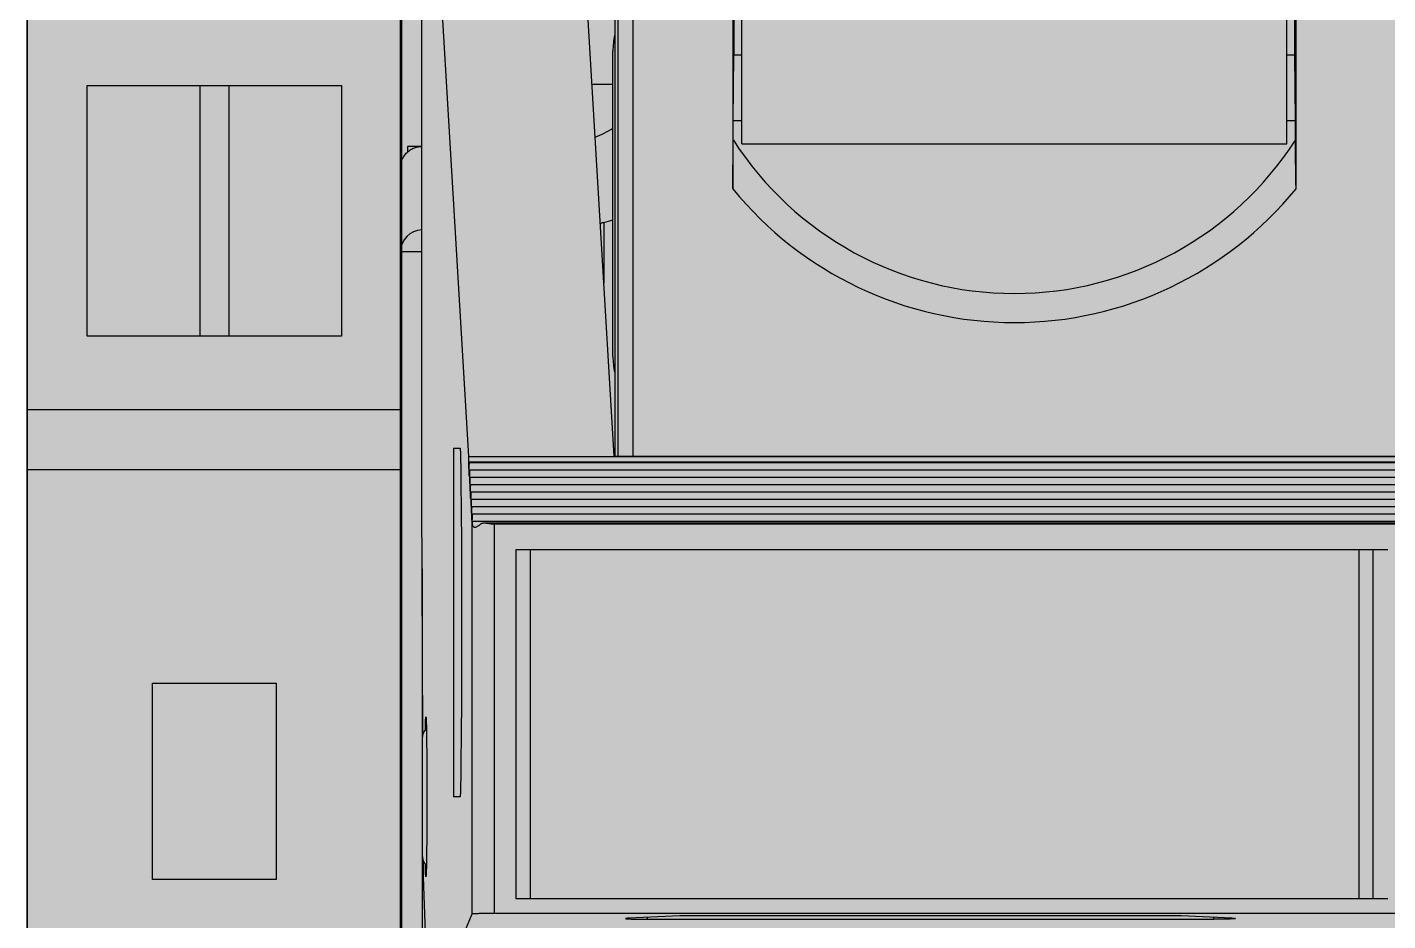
# Model space of a CAD drawing. Extents: x -20 to 2016, y -5898 to 916.
# Drawn here: x 950.62 to 969.34, y 65.35 to 77.65 of the extents above; entities that cross this region are included whole.
import ezdxf

# ---------------------------------------------------------------- set-up
doc = ezdxf.new("R2010")
doc.units = 0
doc.layers.add('MAIN-1', color=7, linetype='Continuous')
doc.layers.add('SYMS', color=7, linetype='Continuous')

# ---------------------------------------------------------------- blocks, each defined once
blk = doc.blocks.new('clipfix_35_5-select__2', base_point=(-147.547, 71.306))
at = {"color": 7, "linetype": 'Continuous'}
for p, q in [((-115.557, 76.456), (-120.931, 76.456)), ((-115.557, 76.456), (-115.557, 71.306)), ((-114.737, 76.456), (-115.557, 76.456)), ((-114.737, 71.306), (-114.737, 76.456)), ((-114.737, 76.456), (-106.507, 76.456)), ((-120.022, 75.631), (-116.572, 75.631)), ((-120.022, 74.081), (-120.022, 75.631)), ((-116.572, 75.631), (-116.572, 74.081)), ((-111.797, 74.731), (-109.097, 74.731)), ((-111.797, 73.031), (-111.797, 74.731)), ((-109.097, 74.731), (-109.097, 73.031)), ((-120.022, 74.081), (-116.572, 74.081)), ((-120.022, 73.681), (-120.022, 74.081)), ((-116.572, 74.081), (-116.572, 73.681)), ((-120.022, 73.681), (-116.572, 73.681)), ((-120.022, 72.131), (-120.022, 73.681)), ((-116.572, 73.681), (-116.572, 72.131)), ((-109.097, 73.031), (-111.797, 73.031)), ((-116.572, 72.131), (-120.022, 72.131)), ((-120.931, 71.306), (-115.557, 71.306)), ((-115.557, 71.306), (-114.737, 71.306)), ((-114.737, 71.306), (-106.507, 71.306))]:
    blk.add_line(p, q, dxfattribs=at)

msp = doc.modelspace()

# ---------------------------------------------------------------- hatches: boundary and pattern name
at = {"layer": 'SYMS', "true_color": 0x636466}
h = msp.add_hatch(color=251, dxfattribs=at)
h.dxf.hatch_style = 1
h.paths.add_polyline_path([(955.755, 38.159), (982.655, 38.159), (982.655, 117.159), (955.755, 117.159)])
h = msp.add_hatch(color=251, dxfattribs=at)
h.dxf.hatch_style = 1
h.paths.add_polyline_path([(955.769, 104.372), (950.619, 104.372), (950.619, 55.772), (955.769, 55.772)])

# ---------------------------------------------------------------- linework, layer by layer
at = {"layer": 'MAIN-1'}
for p, q in [((958.705, 88.117), (958.705, 71.746)), ((958.753, 71.746), (958.753, 88.068)), ((958.953, 88.068), (958.953, 71.746)), ((960.453, 76.044), (960.453, 87.34)), ((967.953, 76.044), (967.953, 87.34)), ((960.328, 82.067), (960.328, 75.426)), ((968.081, 75.426), (968.081, 82.067)), ((956.05, 71.163), (956.05, 81.694)), ((956.696, 71.741), (956.114, 81.559)), ((958.695, 71.746), (958.114, 81.559)), ((960.345, 79.367), (960.345, 77.267)), ((968.064, 77.267), (968.064, 79.367)), ((958.68, 73.119), (958.68, 77.319)), ((960.337, 76.367), (960.345, 77.267)), ((960.345, 77.267), (960.453, 77.267)), ((967.953, 77.267), (968.064, 77.267)), ((968.072, 76.367), (968.064, 77.267)), ((958.68, 76.859), (958.393, 76.859)), ((960.337, 76.094), (960.337, 76.367)), ((960.337, 76.367), (960.453, 76.367)), ((967.953, 76.367), (968.072, 76.367)), ((968.072, 76.094), (968.072, 76.367)), ((960.336, 75.999), (960.337, 76.094)), ((960.453, 76.044), (967.953, 76.044)), ((968.073, 75.999), (968.072, 76.094)), ((955.781, 75.833), (955.791, 75.851)), ((955.791, 75.851), (955.801, 75.869)), ((955.801, 75.869), (955.812, 75.885)), ((955.812, 75.885), (955.824, 75.9)), ((955.824, 75.9), (955.836, 75.914)), ((955.836, 75.914), (955.849, 75.927)), ((955.849, 75.927), (955.862, 75.939)), ((956.05, 76.009), (955.855, 76.009)), ((955.855, 76.009), (955.855, 75.933)), ((955.862, 75.939), (955.876, 75.95)), ((955.876, 75.95), (955.89, 75.96)), ((955.89, 75.96), (955.904, 75.969)), ((955.904, 75.969), (955.919, 75.976)), ((955.919, 75.976), (955.933, 75.983)), ((955.933, 75.983), (955.948, 75.989)), ((955.948, 75.989), (955.962, 75.994)), ((955.962, 75.994), (955.977, 75.999)), ((955.977, 75.999), (955.991, 76.002)), ((955.991, 76.002), (956.006, 76.005)), ((956.006, 76.005), (956.021, 76.007)), ((956.021, 76.007), (956.036, 76.008)), ((956.036, 76.008), (956.05, 76.009)), ((960.334, 75.808), (960.335, 75.903)), ((960.335, 75.903), (960.336, 75.999)), ((968.074, 75.903), (968.073, 75.999)), ((968.076, 75.808), (968.074, 75.903)), ((955.755, 75.731), (955.758, 75.752)), ((955.755, 75.709), (955.755, 75.731)), ((955.755, 74.559), (955.755, 75.709)), ((955.758, 75.752), (955.762, 75.773)), ((955.762, 75.773), (955.767, 75.794)), ((955.767, 75.794), (955.774, 75.814)), ((955.774, 75.814), (955.781, 75.833)), ((960.331, 75.617), (960.332, 75.713)), ((960.332, 75.713), (960.334, 75.808)), ((968.077, 75.713), (968.076, 75.808)), ((968.078, 75.617), (968.077, 75.713)), ((960.328, 75.426), (960.33, 75.522)), ((960.33, 75.522), (960.331, 75.617)), ((968.079, 75.522), (968.078, 75.617)), ((968.081, 75.426), (968.079, 75.522)), ((958.514, 74.95), (958.506, 74.948)), ((958.522, 74.952), (958.514, 74.95)), ((958.53, 74.955), (958.522, 74.952)), ((958.538, 74.957), (958.53, 74.955)), ((958.546, 74.959), (958.538, 74.957)), ((958.555, 74.961), (958.546, 74.959)), ((958.555, 74.961), (958.555, 74.125)), ((955.755, 56.959), (955.755, 74.559)), ((956.05, 74.559), (955.755, 74.559)), ((956.485, 71.859), (956.485, 67.059)), ((956.485, 71.859), (956.579, 71.859)), ((956.579, 71.859), (956.581, 71.781)), ((956.581, 71.781), (956.583, 71.695)), ((956.696, 71.741), (981.605, 71.741)), ((956.696, 71.74), (956.696, 71.741)), ((956.696, 71.738), (956.696, 71.74)), ((956.696, 71.736), (956.696, 71.738)), ((956.696, 71.734), (956.696, 71.736)), ((956.696, 71.731), (956.696, 71.734)), ((956.696, 71.728), (956.696, 71.731)), ((956.696, 71.725), (956.696, 71.728)), ((956.696, 71.722), (956.696, 71.725)), ((956.696, 71.718), (956.696, 71.722)), ((956.696, 71.715), (956.696, 71.718)), ((958.695, 71.746), (979.605, 71.746)), ((956.583, 71.695), (956.585, 71.599)), ((956.585, 71.599), (956.586, 71.494)), ((956.696, 71.711), (956.696, 71.715)), ((956.696, 71.706), (956.696, 71.711)), ((956.696, 71.702), (956.696, 71.706)), ((956.696, 71.697), (956.696, 71.702)), ((956.696, 71.692), (956.696, 71.697)), ((956.696, 71.686), (956.696, 71.692)), ((956.696, 71.681), (956.696, 71.686)), ((956.697, 71.675), (956.696, 71.681)), ((956.697, 71.668), (956.697, 71.675)), ((956.697, 71.656), (956.697, 71.668)), ((956.697, 71.668), (981.604, 71.668)), ((956.697, 71.645), (956.697, 71.656)), ((956.697, 71.636), (956.697, 71.645)), ((956.697, 71.628), (956.697, 71.636)), ((956.697, 71.621), (956.697, 71.628)), ((956.697, 71.615), (956.697, 71.621)), ((956.697, 71.61), (956.697, 71.615)), ((956.697, 71.605), (956.697, 71.61)), ((956.697, 71.601), (956.697, 71.605)), ((956.697, 71.597), (956.697, 71.601)), ((956.697, 71.593), (956.697, 71.597)), ((956.697, 71.59), (956.697, 71.593)), ((956.697, 71.587), (956.697, 71.59)), ((956.697, 71.584), (956.697, 71.587)), ((956.698, 71.582), (956.697, 71.584)), ((956.698, 71.58), (956.698, 71.582)), ((956.699, 71.581), (956.698, 71.579)), ((956.698, 71.578), (956.698, 71.58)), ((956.698, 71.579), (956.698, 71.578)), ((956.698, 71.577), (956.698, 71.578)), ((956.698, 71.578), (956.698, 71.577)), ((956.698, 71.576), (956.698, 71.577)), ((956.698, 71.577), (956.698, 71.576)), ((956.698, 71.576), (956.698, 71.576)), ((956.698, 71.576), (956.698, 71.576)), ((956.698, 71.576), (956.698, 71.576)), ((956.698, 71.576), (956.698, 71.576)), ((956.7, 71.636), (956.699, 71.63)), ((956.699, 71.63), (956.699, 71.624)), ((956.699, 71.624), (956.699, 71.617)), ((956.699, 71.617), (956.699, 71.608)), ((956.699, 71.608), (956.699, 71.601)), ((956.699, 71.601), (956.699, 71.595)), ((956.699, 71.595), (956.699, 71.59)), ((956.699, 71.59), (956.699, 71.586)), ((956.699, 71.586), (956.699, 71.583)), ((956.699, 71.583), (956.699, 71.581)), ((956.701, 71.658), (956.7, 71.658)), ((956.7, 71.658), (956.7, 71.657)), ((956.7, 71.657), (956.7, 71.655)), ((956.7, 71.655), (956.7, 71.652)), ((956.7, 71.652), (956.7, 71.649)), ((956.7, 71.649), (956.7, 71.646)), ((956.7, 71.646), (956.7, 71.641)), ((956.7, 71.641), (956.7, 71.636)), ((956.701, 71.657), (956.701, 71.658)), ((956.701, 71.658), (956.701, 71.658)), ((956.701, 71.658), (981.6, 71.658)), ((956.701, 71.655), (956.701, 71.657)), ((956.701, 71.653), (956.701, 71.655)), ((956.701, 71.651), (956.701, 71.653)), ((956.701, 71.647), (956.701, 71.651)), ((956.701, 71.643), (956.701, 71.647)), ((956.702, 71.639), (956.701, 71.643)), ((956.702, 71.634), (956.702, 71.639)), ((956.702, 71.629), (956.702, 71.634)), ((956.702, 71.623), (956.702, 71.629)), ((956.702, 71.616), (956.702, 71.623)), ((956.702, 71.61), (956.702, 71.616)), ((956.702, 71.603), (956.702, 71.61)), ((956.702, 71.595), (956.702, 71.603)), ((956.702, 71.587), (956.702, 71.595)), ((956.702, 71.578), (956.702, 71.587)), ((956.702, 71.57), (956.702, 71.578)), ((956.703, 71.56), (956.702, 71.57)), ((956.703, 71.555), (956.703, 71.56)), ((956.703, 71.56), (981.598, 71.56)), ((956.703, 71.549), (956.703, 71.555)), ((956.703, 71.544), (956.703, 71.549)), ((956.703, 71.54), (956.703, 71.544)), ((956.703, 71.535), (956.703, 71.54)), ((956.703, 71.531), (956.703, 71.535)), ((956.703, 71.527), (956.703, 71.531)), ((956.706, 71.54), (956.705, 71.535)), ((956.705, 71.535), (956.705, 71.529)), ((956.707, 71.557), (956.706, 71.557)), ((956.706, 71.557), (956.706, 71.556)), ((956.706, 71.556), (956.706, 71.554)), ((956.706, 71.554), (956.706, 71.551)), ((956.706, 71.551), (956.706, 71.548)), ((956.706, 71.548), (956.706, 71.544)), ((956.706, 71.544), (956.706, 71.54)), ((956.707, 71.556), (956.707, 71.557)), ((956.707, 71.557), (956.707, 71.557)), ((956.707, 71.557), (981.594, 71.557)), ((956.707, 71.554), (956.707, 71.556)), ((956.707, 71.552), (956.707, 71.554)), ((956.707, 71.549), (956.707, 71.552)), ((956.707, 71.546), (956.707, 71.549)), ((956.707, 71.542), (956.707, 71.546)), ((956.708, 71.538), (956.707, 71.542)), ((956.708, 71.533), (956.708, 71.538)), ((956.708, 71.528), (956.708, 71.533)), ((956.586, 71.494), (956.588, 71.38)), ((956.588, 71.38), (956.589, 71.258)), ((956.703, 71.523), (956.703, 71.527)), ((956.703, 71.519), (956.703, 71.523)), ((956.703, 71.516), (956.703, 71.519)), ((956.703, 71.513), (956.703, 71.516)), ((956.703, 71.51), (956.703, 71.513)), ((956.703, 71.507), (956.703, 71.51)), ((956.703, 71.505), (956.703, 71.507)), ((956.703, 71.502), (956.703, 71.505)), ((956.703, 71.5), (956.703, 71.502)), ((956.703, 71.498), (956.703, 71.5)), ((956.703, 71.496), (956.703, 71.498)), ((956.703, 71.494), (956.703, 71.496)), ((956.703, 71.492), (956.703, 71.494)), ((956.703, 71.491), (956.703, 71.492)), ((956.703, 71.489), (956.703, 71.491)), ((956.703, 71.488), (956.703, 71.489)), ((956.703, 71.487), (956.703, 71.488)), ((956.703, 71.485), (956.703, 71.487)), ((956.703, 71.484), (956.703, 71.485)), ((956.703, 71.483), (956.703, 71.484)), ((956.703, 71.482), (956.703, 71.483)), ((956.703, 71.483), (956.703, 71.483)), ((956.703, 71.481), (956.703, 71.482)), ((956.704, 71.48), (956.703, 71.481)), ((956.704, 71.479), (956.704, 71.48)), ((956.704, 71.48), (956.704, 71.48)), ((956.704, 71.478), (956.704, 71.479)), ((956.704, 71.477), (956.704, 71.478)), ((956.704, 71.478), (956.704, 71.478)), ((956.704, 71.476), (956.704, 71.477)), ((956.705, 71.477), (956.704, 71.476)), ((956.704, 71.475), (956.704, 71.476)), ((956.704, 71.476), (956.704, 71.476)), ((956.704, 71.476), (956.704, 71.475)), ((956.704, 71.474), (956.704, 71.475)), ((956.704, 71.475), (956.704, 71.475)), ((956.704, 71.475), (956.704, 71.474)), ((956.704, 71.473), (956.704, 71.474)), ((956.704, 71.474), (956.704, 71.474)), ((956.704, 71.474), (956.704, 71.474)), ((956.704, 71.474), (956.704, 71.473)), ((956.704, 71.472), (956.704, 71.473)), ((956.704, 71.473), (956.704, 71.473)), ((956.704, 71.473), (956.704, 71.473)), ((956.704, 71.473), (956.704, 71.473)), ((956.704, 71.473), (956.704, 71.472)), ((956.704, 71.472), (956.704, 71.472)), ((956.704, 71.472), (956.704, 71.472)), ((956.704, 71.472), (956.704, 71.472)), ((956.704, 71.472), (956.704, 71.472)), ((956.704, 71.472), (956.704, 71.472)), ((956.704, 71.472), (956.704, 71.472)), ((956.704, 71.472), (956.704, 71.472)), ((956.704, 71.472), (956.704, 71.472)), ((956.704, 71.472), (956.704, 71.472)), ((956.704, 71.472), (956.704, 71.472)), ((956.705, 71.529), (956.705, 71.523)), ((956.705, 71.523), (956.705, 71.516)), ((956.705, 71.516), (956.705, 71.513)), ((956.705, 71.513), (956.705, 71.51)), ((956.705, 71.51), (956.705, 71.507)), ((956.705, 71.507), (956.705, 71.504)), ((956.705, 71.504), (956.705, 71.502)), ((956.705, 71.502), (956.705, 71.499)), ((956.705, 71.499), (956.705, 71.497)), ((956.705, 71.497), (956.705, 71.495)), ((956.705, 71.495), (956.705, 71.492)), ((956.705, 71.492), (956.705, 71.49)), ((956.705, 71.49), (956.705, 71.489)), ((956.705, 71.489), (956.705, 71.487)), ((956.705, 71.487), (956.705, 71.485)), ((956.705, 71.485), (956.705, 71.484)), ((956.705, 71.484), (956.705, 71.482)), ((956.705, 71.482), (956.705, 71.481)), ((956.705, 71.481), (956.705, 71.48)), ((956.705, 71.48), (956.705, 71.479)), ((956.705, 71.479), (956.705, 71.478)), ((956.705, 71.478), (956.705, 71.477)), ((956.708, 71.522), (956.708, 71.528)), ((956.708, 71.515), (956.708, 71.522)), ((956.708, 71.509), (956.708, 71.515)), ((956.708, 71.501), (956.708, 71.509)), ((956.708, 71.494), (956.708, 71.501)), ((956.708, 71.486), (956.708, 71.494)), ((956.708, 71.477), (956.708, 71.486)), ((956.708, 71.468), (956.708, 71.477)), ((956.709, 71.459), (956.708, 71.468)), ((956.709, 71.454), (956.709, 71.459)), ((956.709, 71.459), (981.592, 71.459)), ((956.709, 71.448), (956.709, 71.454)), ((956.709, 71.443), (956.709, 71.448)), ((956.709, 71.439), (956.709, 71.443)), ((956.709, 71.434), (956.709, 71.439)), ((956.709, 71.43), (956.709, 71.434)), ((956.709, 71.426), (956.709, 71.43)), ((956.709, 71.422), (956.709, 71.426)), ((956.709, 71.418), (956.709, 71.422)), ((956.709, 71.415), (956.709, 71.418)), ((956.709, 71.412), (956.709, 71.415)), ((956.709, 71.409), (956.709, 71.412)), ((956.709, 71.406), (956.709, 71.409)), ((956.709, 71.403), (956.709, 71.406)), ((956.709, 71.401), (956.709, 71.403)), ((956.709, 71.399), (956.709, 71.401)), ((956.709, 71.397), (956.709, 71.399)), ((956.709, 71.395), (956.709, 71.397)), ((956.709, 71.393), (956.709, 71.395)), ((956.709, 71.391), (956.709, 71.393)), ((956.709, 71.39), (956.709, 71.391)), ((956.709, 71.388), (956.709, 71.39)), ((956.709, 71.387), (956.709, 71.388)), ((956.709, 71.386), (956.709, 71.387)), ((956.709, 71.384), (956.709, 71.386)), ((956.709, 71.383), (956.709, 71.384)), ((956.709, 71.382), (956.709, 71.383)), ((956.709, 71.381), (956.709, 71.382)), ((956.709, 71.382), (956.709, 71.382)), ((956.709, 71.38), (956.709, 71.381)), ((956.709, 71.379), (956.709, 71.38)), ((956.71, 71.378), (956.709, 71.379)), ((956.711, 71.378), (956.71, 71.38)), ((956.71, 71.38), (956.71, 71.376)), ((956.71, 71.377), (956.71, 71.378)), ((956.71, 71.378), (956.71, 71.378)), ((956.71, 71.376), (956.71, 71.377)), ((956.71, 71.377), (956.71, 71.377)), ((956.71, 71.375), (956.71, 71.376)), ((956.71, 71.376), (956.71, 71.375)), ((956.71, 71.374), (956.71, 71.375)), ((956.71, 71.375), (956.71, 71.375)), ((956.71, 71.375), (956.71, 71.374)), ((956.71, 71.373), (956.71, 71.374)), ((956.71, 71.374), (956.71, 71.374)), ((956.71, 71.374), (956.71, 71.373)), ((956.71, 71.372), (956.71, 71.373)), ((956.71, 71.373), (956.71, 71.373)), ((956.71, 71.373), (956.71, 71.373)), ((956.71, 71.373), (956.71, 71.372)), ((956.71, 71.371), (956.71, 71.372)), ((956.71, 71.372), (956.71, 71.372)), ((956.71, 71.372), (956.71, 71.372)), ((956.71, 71.372), (956.71, 71.371)), ((956.71, 71.371), (956.71, 71.371)), ((956.71, 71.371), (956.71, 71.371)), ((956.71, 71.371), (956.71, 71.371)), ((956.71, 71.371), (956.71, 71.371)), ((956.71, 71.371), (956.71, 71.371)), ((956.71, 71.371), (956.71, 71.371)), ((956.71, 71.371), (956.71, 71.371)), ((956.71, 71.371), (956.71, 71.371)), ((956.71, 71.371), (956.71, 71.371)), ((956.71, 71.371), (956.71, 71.371)), ((956.71, 71.371), (956.71, 71.371)), ((956.712, 71.439), (956.711, 71.434)), ((956.711, 71.434), (956.711, 71.428)), ((956.711, 71.428), (956.711, 71.422)), ((956.711, 71.422), (956.711, 71.415)), ((956.711, 71.415), (956.711, 71.412)), ((956.711, 71.412), (956.711, 71.409)), ((956.711, 71.409), (956.711, 71.406)), ((956.711, 71.406), (956.711, 71.403)), ((956.711, 71.403), (956.711, 71.401)), ((956.711, 71.401), (956.711, 71.398)), ((956.711, 71.398), (956.711, 71.396)), ((956.711, 71.396), (956.711, 71.394)), ((956.711, 71.394), (956.711, 71.391)), ((956.711, 71.391), (956.711, 71.389)), ((956.711, 71.389), (956.711, 71.388)), ((956.711, 71.388), (956.711, 71.386)), ((956.711, 71.386), (956.711, 71.384)), ((956.711, 71.384), (956.711, 71.383)), ((956.711, 71.383), (956.711, 71.381)), ((956.711, 71.381), (956.711, 71.38)), ((956.711, 71.38), (956.711, 71.379)), ((956.711, 71.379), (956.711, 71.378)), ((956.713, 71.456), (956.712, 71.455)), ((956.712, 71.455), (956.712, 71.454)), ((956.712, 71.454), (956.712, 71.453)), ((956.712, 71.453), (956.712, 71.45)), ((956.712, 71.45), (956.712, 71.447)), ((956.712, 71.447), (956.712, 71.443)), ((956.712, 71.443), (956.712, 71.439)), ((956.713, 71.455), (956.713, 71.456)), ((956.713, 71.456), (956.713, 71.456)), ((956.713, 71.456), (981.588, 71.456)), ((956.713, 71.453), (956.713, 71.455)), ((956.713, 71.451), (956.713, 71.453)), ((956.713, 71.448), (956.713, 71.451)), ((956.713, 71.445), (956.713, 71.448)), ((956.713, 71.441), (956.713, 71.445)), ((956.714, 71.437), (956.713, 71.441)), ((956.714, 71.432), (956.714, 71.437)), ((956.714, 71.427), (956.714, 71.432)), ((956.714, 71.421), (956.714, 71.427)), ((956.714, 71.414), (956.714, 71.421)), ((956.714, 71.408), (956.714, 71.414)), ((956.714, 71.4), (956.714, 71.408)), ((956.714, 71.393), (956.714, 71.4)), ((956.714, 71.385), (956.714, 71.393)), ((956.714, 71.376), (956.714, 71.385)), ((956.714, 71.367), (956.714, 71.376)), ((956.715, 71.358), (956.714, 71.367)), ((956.715, 71.352), (956.715, 71.358)), ((956.715, 71.358), (981.586, 71.358)), ((956.715, 71.347), (956.715, 71.352)), ((956.715, 71.342), (956.715, 71.347)), ((956.719, 71.355), (956.718, 71.354)), ((956.718, 71.354), (956.718, 71.353)), ((956.718, 71.353), (956.718, 71.352)), ((956.718, 71.352), (956.718, 71.349)), ((956.718, 71.349), (956.718, 71.346)), ((956.718, 71.346), (956.718, 71.342)), ((956.719, 71.354), (956.719, 71.355)), ((956.719, 71.355), (981.582, 71.355)), ((956.719, 71.352), (956.719, 71.354)), ((956.719, 71.354), (956.719, 71.354)), ((956.719, 71.35), (956.719, 71.352)), ((956.719, 71.347), (956.719, 71.35)), ((956.719, 71.344), (956.719, 71.347)), ((956.719, 71.34), (956.719, 71.344)), ((956.065, 67.923), (956.05, 71.163)), ((956.589, 71.258), (956.591, 71.128)), ((956.715, 71.337), (956.715, 71.342)), ((956.715, 71.333), (956.715, 71.337)), ((956.715, 71.329), (956.715, 71.333)), ((956.715, 71.325), (956.715, 71.329)), ((956.715, 71.321), (956.715, 71.325)), ((956.715, 71.317), (956.715, 71.321)), ((956.715, 71.314), (956.715, 71.317)), ((956.715, 71.311), (956.715, 71.314)), ((956.715, 71.308), (956.715, 71.311)), ((956.715, 71.305), (956.715, 71.308)), ((956.715, 71.302), (956.715, 71.305)), ((956.715, 71.3), (956.715, 71.302)), ((956.715, 71.298), (956.715, 71.3)), ((956.715, 71.296), (956.715, 71.298)), ((956.715, 71.294), (956.715, 71.296)), ((956.715, 71.292), (956.715, 71.294)), ((956.715, 71.29), (956.715, 71.292)), ((956.715, 71.289), (956.715, 71.29)), ((956.715, 71.287), (956.715, 71.289)), ((956.715, 71.286), (956.715, 71.287)), ((956.715, 71.285), (956.715, 71.286)), ((956.715, 71.283), (956.715, 71.285)), ((956.715, 71.282), (956.715, 71.283)), ((956.715, 71.281), (956.715, 71.282)), ((956.715, 71.28), (956.715, 71.281)), ((956.715, 71.279), (956.715, 71.28)), ((956.715, 71.28), (956.715, 71.28)), ((956.715, 71.278), (956.715, 71.279)), ((956.716, 71.277), (956.715, 71.278)), ((956.717, 71.277), (956.716, 71.279)), ((956.716, 71.279), (956.716, 71.275)), ((956.716, 71.276), (956.716, 71.277)), ((956.716, 71.277), (956.716, 71.277)), ((956.716, 71.275), (956.716, 71.276)), ((956.716, 71.276), (956.716, 71.276)), ((956.716, 71.274), (956.716, 71.275)), ((956.716, 71.275), (956.716, 71.274)), ((956.716, 71.273), (956.716, 71.274)), ((956.716, 71.274), (956.716, 71.274)), ((956.716, 71.274), (956.716, 71.273)), ((956.716, 71.272), (956.716, 71.273)), ((956.716, 71.273), (956.716, 71.273)), ((956.716, 71.273), (956.716, 71.272)), ((956.716, 71.271), (956.716, 71.272)), ((956.716, 71.272), (956.716, 71.272)), ((956.716, 71.272), (956.716, 71.272)), ((956.716, 71.272), (956.716, 71.271)), ((956.716, 71.27), (956.716, 71.271)), ((956.716, 71.271), (956.716, 71.271)), ((956.716, 71.271), (956.716, 71.271)), ((956.716, 71.271), (956.716, 71.27)), ((956.716, 71.27), (956.716, 71.27)), ((956.716, 71.27), (956.716, 71.27)), ((956.716, 71.27), (956.716, 71.27)), ((956.716, 71.27), (956.716, 71.27)), ((956.716, 71.27), (956.716, 71.27)), ((956.716, 71.27), (956.716, 71.27)), ((956.716, 71.27), (956.716, 71.27)), ((956.716, 71.27), (956.716, 71.27)), ((956.716, 71.27), (956.716, 71.27)), ((956.716, 71.27), (956.716, 71.27)), ((956.716, 71.27), (956.716, 71.27)), ((956.718, 71.338), (956.717, 71.333)), ((956.717, 71.333), (956.717, 71.327)), ((956.717, 71.327), (956.717, 71.321)), ((956.717, 71.321), (956.717, 71.314)), ((956.717, 71.314), (956.717, 71.311)), ((956.717, 71.311), (956.717, 71.308)), ((956.717, 71.308), (956.717, 71.305)), ((956.717, 71.305), (956.717, 71.302)), ((956.717, 71.302), (956.717, 71.3)), ((956.717, 71.3), (956.717, 71.297)), ((956.717, 71.297), (956.717, 71.295)), ((956.717, 71.295), (956.717, 71.292)), ((956.717, 71.292), (956.717, 71.29)), ((956.717, 71.29), (956.717, 71.288)), ((956.717, 71.288), (956.717, 71.287)), ((956.717, 71.287), (956.717, 71.285)), ((956.717, 71.285), (956.717, 71.283)), ((956.717, 71.283), (956.717, 71.282)), ((956.717, 71.282), (956.717, 71.28)), ((956.717, 71.28), (956.717, 71.279)), ((956.717, 71.279), (956.717, 71.278)), ((956.717, 71.278), (956.717, 71.277)), ((956.718, 71.342), (956.718, 71.338)), ((956.72, 71.336), (956.719, 71.34)), ((956.72, 71.331), (956.72, 71.336)), ((956.72, 71.326), (956.72, 71.331)), ((956.72, 71.32), (956.72, 71.326)), ((956.72, 71.313), (956.72, 71.32)), ((956.72, 71.307), (956.72, 71.313)), ((956.72, 71.299), (956.72, 71.307)), ((956.72, 71.292), (956.72, 71.299)), ((956.72, 71.284), (956.72, 71.292)), ((956.72, 71.275), (956.72, 71.284)), ((956.72, 71.266), (956.72, 71.275)), ((956.721, 71.257), (956.72, 71.266)), ((956.721, 71.251), (956.721, 71.257)), ((956.721, 71.257), (981.58, 71.257)), ((956.721, 71.246), (956.721, 71.251)), ((956.721, 71.241), (956.721, 71.246)), ((956.721, 71.236), (956.721, 71.241)), ((956.721, 71.232), (956.721, 71.236)), ((956.721, 71.228), (956.721, 71.232)), ((956.721, 71.224), (956.721, 71.228)), ((956.721, 71.22), (956.721, 71.224)), ((956.721, 71.216), (956.721, 71.22)), ((956.721, 71.213), (956.721, 71.216)), ((956.721, 71.21), (956.721, 71.213)), ((956.721, 71.207), (956.721, 71.21)), ((956.721, 71.204), (956.721, 71.207)), ((956.721, 71.201), (956.721, 71.204)), ((956.721, 71.199), (956.721, 71.201)), ((956.721, 71.197), (956.721, 71.199)), ((956.721, 71.195), (956.721, 71.197)), ((956.721, 71.193), (956.721, 71.195)), ((956.721, 71.191), (956.721, 71.193)), ((956.721, 71.189), (956.721, 71.191)), ((956.721, 71.187), (956.721, 71.189)), ((956.721, 71.186), (956.721, 71.187)), ((956.721, 71.185), (956.721, 71.186)), ((956.721, 71.183), (956.721, 71.185)), ((956.721, 71.182), (956.721, 71.183)), ((956.721, 71.181), (956.721, 71.182)), ((956.721, 71.18), (956.721, 71.181)), ((956.721, 71.179), (956.721, 71.18)), ((956.721, 71.178), (956.721, 71.179)), ((956.721, 71.179), (956.721, 71.179)), ((956.721, 71.177), (956.721, 71.178)), ((956.721, 71.176), (956.721, 71.177)), ((956.722, 71.176), (956.721, 71.176)), ((956.722, 71.175), (956.722, 71.176)), ((956.722, 71.174), (956.722, 71.175)), ((956.723, 71.175), (956.722, 71.174)), ((956.722, 71.173), (956.722, 71.174)), ((956.722, 71.174), (956.722, 71.174)), ((956.722, 71.174), (956.722, 71.174)), ((956.722, 71.174), (956.722, 71.173)), ((956.722, 71.172), (956.722, 71.173)), ((956.722, 71.173), (956.722, 71.173)), ((956.722, 71.173), (956.722, 71.172)), ((956.722, 71.171), (956.722, 71.172)), ((956.722, 71.172), (956.722, 71.172)), ((956.722, 71.172), (956.722, 71.171)), ((956.722, 71.17), (956.722, 71.171)), ((956.722, 71.171), (956.722, 71.171)), ((956.722, 71.171), (956.722, 71.17)), ((956.722, 71.169), (956.722, 71.17)), ((956.722, 71.17), (956.722, 71.17)), ((956.722, 71.17), (956.722, 71.17)), ((956.722, 71.17), (956.722, 71.17)), ((956.722, 71.17), (956.722, 71.169)), ((956.722, 71.169), (956.722, 71.169)), ((956.722, 71.169), (956.722, 71.169)), ((956.722, 71.169), (956.722, 71.169)), ((956.722, 71.169), (956.722, 71.169)), ((956.722, 71.169), (956.722, 71.169)), ((956.722, 71.169), (956.722, 71.169)), ((956.722, 71.169), (956.722, 71.169)), ((956.722, 71.169), (956.722, 71.169)), ((956.722, 71.169), (956.722, 71.169)), ((956.722, 71.169), (956.722, 71.169)), ((956.722, 71.169), (956.722, 71.169)), ((956.724, 71.237), (956.723, 71.232)), ((956.723, 71.232), (956.723, 71.226)), ((956.723, 71.226), (956.723, 71.22)), ((956.723, 71.22), (956.723, 71.213)), ((956.723, 71.213), (956.723, 71.21)), ((956.723, 71.21), (956.723, 71.207)), ((956.723, 71.207), (956.723, 71.204)), ((956.723, 71.204), (956.723, 71.201)), ((956.723, 71.201), (956.723, 71.199)), ((956.723, 71.199), (956.723, 71.196)), ((956.723, 71.196), (956.723, 71.194)), ((956.723, 71.194), (956.723, 71.191)), ((956.723, 71.191), (956.723, 71.189)), ((956.723, 71.189), (956.723, 71.187)), ((956.723, 71.187), (956.723, 71.185)), ((956.723, 71.185), (956.723, 71.184)), ((956.723, 71.184), (956.723, 71.182)), ((956.723, 71.182), (956.723, 71.181)), ((956.723, 71.181), (956.723, 71.179)), ((956.723, 71.179), (956.723, 71.178)), ((956.723, 71.178), (956.723, 71.177)), ((956.723, 71.177), (956.723, 71.175)), ((956.725, 71.254), (956.724, 71.253)), ((956.724, 71.253), (956.724, 71.252)), ((956.724, 71.252), (956.724, 71.251)), ((956.724, 71.251), (956.724, 71.248)), ((956.724, 71.248), (956.724, 71.245)), ((956.724, 71.245), (956.724, 71.241)), ((956.724, 71.241), (956.724, 71.237)), ((956.725, 71.253), (956.725, 71.254)), ((956.725, 71.254), (981.576, 71.254)), ((956.725, 71.251), (956.725, 71.253)), ((956.725, 71.253), (956.725, 71.253)), ((956.725, 71.249), (956.725, 71.251)), ((956.725, 71.246), (956.725, 71.249)), ((956.725, 71.243), (956.725, 71.246)), ((956.725, 71.239), (956.725, 71.243)), ((956.725, 71.235), (956.725, 71.239)), ((956.726, 71.23), (956.725, 71.235)), ((956.726, 71.224), (956.726, 71.23)), ((956.726, 71.219), (956.726, 71.224)), ((956.726, 71.212), (956.726, 71.219)), ((956.726, 71.205), (956.726, 71.212)), ((956.726, 71.198), (956.726, 71.205)), ((956.726, 71.191), (956.726, 71.198)), ((956.726, 71.183), (956.726, 71.191)), ((956.726, 71.174), (956.726, 71.183)), ((956.726, 71.165), (956.726, 71.174)), ((956.726, 71.156), (956.726, 71.165)), ((956.591, 71.128), (956.592, 70.991)), ((956.592, 70.991), (956.593, 70.848)), ((956.727, 71.15), (956.726, 71.156)), ((956.726, 71.156), (981.574, 71.156)), ((956.727, 71.145), (956.727, 71.15)), ((956.727, 71.14), (956.727, 71.145)), ((956.727, 71.135), (956.727, 71.14)), ((956.727, 71.131), (956.727, 71.135)), ((956.727, 71.127), (956.727, 71.131)), ((956.727, 71.123), (956.727, 71.127)), ((956.727, 71.119), (956.727, 71.123)), ((956.727, 71.115), (956.727, 71.119)), ((956.727, 71.112), (956.727, 71.115)), ((956.727, 71.109), (956.727, 71.112)), ((956.727, 71.106), (956.727, 71.109)), ((956.727, 71.103), (956.727, 71.106)), ((956.727, 71.1), (956.727, 71.103)), ((956.727, 71.098), (956.727, 71.1)), ((956.727, 71.096), (956.727, 71.098)), ((956.727, 71.093), (956.727, 71.096)), ((956.727, 71.092), (956.727, 71.093)), ((956.727, 71.09), (956.727, 71.092)), ((956.727, 71.088), (956.727, 71.09)), ((956.727, 71.086), (956.727, 71.088)), ((956.727, 71.085), (956.727, 71.086)), ((956.727, 71.084), (956.727, 71.085)), ((956.727, 71.082), (956.727, 71.084)), ((956.727, 71.081), (956.727, 71.082)), ((956.727, 71.08), (956.727, 71.081)), ((956.727, 71.079), (956.727, 71.08)), ((956.727, 71.078), (956.727, 71.079)), ((956.727, 71.077), (956.727, 71.078)), ((956.727, 71.078), (956.727, 71.078)), ((956.727, 71.076), (956.727, 71.077)), ((956.727, 71.075), (956.727, 71.076)), ((956.728, 71.075), (956.727, 71.075)), ((956.728, 71.074), (956.728, 71.077)), ((956.728, 71.077), (956.728, 71.072)), ((956.729, 71.076), (956.728, 71.074)), ((956.728, 71.074), (956.728, 71.075)), ((956.728, 71.073), (956.728, 71.074)), ((956.728, 71.072), (956.728, 71.073)), ((956.728, 71.073), (956.728, 71.073)), ((956.728, 71.071), (956.728, 71.072)), ((956.728, 71.072), (956.728, 71.072)), ((956.728, 71.072), (956.728, 71.072)), ((956.728, 71.072), (956.728, 71.071)), ((956.728, 71.07), (956.728, 71.071)), ((956.728, 71.071), (956.728, 71.07)), ((956.728, 71.069), (956.728, 71.07)), ((956.728, 71.07), (956.728, 71.07)), ((956.728, 71.07), (956.728, 71.07)), ((956.728, 71.07), (956.728, 71.069)), ((956.728, 71.068), (956.728, 71.069)), ((956.728, 71.069), (956.728, 71.069)), ((956.728, 71.069), (956.728, 71.069)), ((956.728, 71.069), (956.728, 71.069)), ((956.728, 71.069), (956.728, 71.068)), ((956.728, 71.068), (956.728, 71.068)), ((956.728, 71.068), (956.728, 71.068)), ((956.728, 71.068), (956.728, 71.068)), ((956.728, 71.068), (956.728, 71.068)), ((956.728, 71.068), (956.728, 71.067)), ((956.728, 71.067), (956.728, 71.068)), ((956.728, 71.068), (956.728, 71.068)), ((956.728, 71.068), (956.728, 71.068)), ((956.728, 71.068), (956.728, 71.068)), ((956.728, 71.068), (956.728, 71.068)), ((956.728, 71.067), (956.728, 71.067)), ((956.73, 71.136), (956.729, 71.131)), ((956.729, 71.131), (956.729, 71.125)), ((956.729, 71.125), (956.729, 71.119)), ((956.729, 71.119), (956.729, 71.112)), ((956.729, 71.112), (956.729, 71.109)), ((956.729, 71.109), (956.729, 71.106)), ((956.729, 71.106), (956.729, 71.103)), ((956.729, 71.103), (956.729, 71.1)), ((956.729, 71.1), (956.729, 71.097)), ((956.729, 71.097), (956.729, 71.095)), ((956.729, 71.095), (956.729, 71.093)), ((956.729, 71.093), (956.729, 71.09)), ((956.729, 71.09), (956.729, 71.088)), ((956.729, 71.088), (956.729, 71.086)), ((956.729, 71.086), (956.729, 71.084)), ((956.729, 71.084), (956.729, 71.083)), ((956.729, 71.083), (956.729, 71.081)), ((956.729, 71.081), (956.729, 71.079)), ((956.729, 71.079), (956.729, 71.078)), ((956.729, 71.078), (956.729, 71.077)), ((956.729, 71.077), (956.729, 71.076)), ((956.731, 71.152), (956.73, 71.153)), ((956.73, 71.153), (956.73, 71.152)), ((956.73, 71.153), (981.57, 71.153)), ((956.73, 71.152), (956.73, 71.151)), ((956.73, 71.151), (956.73, 71.15)), ((956.73, 71.15), (956.73, 71.147)), ((956.73, 71.147), (956.73, 71.144)), ((956.73, 71.144), (956.73, 71.14)), ((956.73, 71.14), (956.73, 71.136)), ((956.731, 71.151), (956.731, 71.152)), ((956.731, 71.15), (956.731, 71.151)), ((956.731, 71.148), (956.731, 71.15)), ((956.731, 71.145), (956.731, 71.148)), ((956.731, 71.142), (956.731, 71.145)), ((956.731, 71.138), (956.731, 71.142)), ((956.731, 71.134), (956.731, 71.138)), ((956.732, 71.129), (956.731, 71.134)), ((956.732, 71.123), (956.732, 71.129)), ((956.732, 71.118), (956.732, 71.123)), ((956.732, 71.111), (956.732, 71.118)), ((956.732, 71.104), (956.732, 71.111)), ((956.732, 71.097), (956.732, 71.104)), ((956.732, 71.09), (956.732, 71.097)), ((956.732, 71.082), (956.732, 71.09)), ((956.732, 71.073), (956.732, 71.082)), ((956.732, 71.064), (956.732, 71.073)), ((956.732, 71.055), (956.732, 71.064)), ((956.732, 71.049), (956.732, 71.055)), ((956.732, 71.055), (981.568, 71.055)), ((956.733, 71.044), (956.732, 71.049)), ((956.733, 71.039), (956.733, 71.044)), ((956.733, 71.034), (956.733, 71.039)), ((956.733, 71.03), (956.733, 71.034)), ((956.733, 71.026), (956.733, 71.03)), ((956.733, 71.022), (956.733, 71.026)), ((956.733, 71.018), (956.733, 71.022)), ((956.733, 71.014), (956.733, 71.018)), ((956.733, 71.011), (956.733, 71.014)), ((956.733, 71.008), (956.733, 71.011)), ((956.733, 71.005), (956.733, 71.008)), ((956.733, 71.002), (956.733, 71.005)), ((956.733, 70.999), (956.733, 71.002)), ((956.733, 70.997), (956.733, 70.999)), ((956.733, 70.995), (956.733, 70.997)), ((956.733, 70.992), (956.733, 70.995)), ((956.733, 70.99), (956.733, 70.992)), ((956.733, 70.989), (956.733, 70.99)), ((956.733, 70.987), (956.733, 70.989)), ((956.733, 70.985), (956.733, 70.987)), ((956.733, 70.984), (956.733, 70.985)), ((956.733, 70.983), (956.733, 70.984)), ((956.733, 70.981), (956.733, 70.983)), ((956.733, 70.98), (956.733, 70.981)), ((956.733, 70.979), (956.733, 70.98)), ((956.733, 70.978), (956.733, 70.979)), ((956.733, 70.977), (956.733, 70.978)), ((956.733, 70.976), (956.733, 70.977)), ((956.733, 70.975), (956.733, 70.976)), ((956.733, 70.976), (956.733, 70.976)), ((956.733, 70.974), (956.733, 70.975)), ((956.734, 70.973), (956.733, 70.974)), ((956.733, 70.974), (956.733, 70.974)), ((956.735, 70.974), (956.734, 70.973)), ((956.734, 70.972), (956.734, 70.973)), ((956.734, 70.973), (956.734, 70.972)), ((956.734, 70.971), (956.734, 70.972)), ((956.734, 70.972), (956.734, 70.972)), ((956.734, 70.972), (956.734, 70.971)), ((956.734, 70.97), (956.734, 70.971)), ((956.734, 70.971), (956.734, 70.971)), ((956.734, 70.971), (956.734, 70.971)), ((956.734, 70.971), (956.734, 70.97)), ((956.734, 70.969), (956.734, 70.97)), ((956.734, 70.97), (956.734, 70.969)), ((956.734, 70.968), (956.734, 70.969)), ((956.734, 70.969), (956.734, 70.969)), ((956.734, 70.969), (956.734, 70.969)), ((956.736, 71.035), (956.735, 71.03)), ((956.735, 71.03), (956.735, 71.024)), ((956.735, 71.024), (956.735, 71.018)), ((956.735, 71.018), (956.735, 71.011)), ((956.735, 71.011), (956.735, 71.008)), ((956.735, 71.008), (956.735, 71.005)), ((956.735, 71.005), (956.735, 71.002)), ((956.735, 71.002), (956.735, 70.999)), ((956.735, 70.999), (956.735, 70.996)), ((956.735, 70.996), (956.735, 70.994)), ((956.735, 70.994), (956.735, 70.992)), ((956.735, 70.992), (956.735, 70.989)), ((956.735, 70.989), (956.735, 70.987)), ((956.735, 70.987), (956.735, 70.985)), ((956.735, 70.985), (956.735, 70.983)), ((956.735, 70.983), (956.735, 70.982)), ((956.735, 70.982), (956.735, 70.98)), ((956.735, 70.98), (956.735, 70.978)), ((956.735, 70.978), (956.735, 70.977)), ((956.735, 70.977), (956.735, 70.976)), ((956.735, 70.976), (956.735, 70.974)), ((956.737, 71.051), (956.736, 71.052)), ((956.736, 71.052), (956.736, 71.051)), ((956.736, 71.052), (981.564, 71.052)), ((956.736, 71.051), (956.736, 71.05)), ((956.736, 71.05), (956.736, 71.049)), ((956.736, 71.049), (956.736, 71.046)), ((956.736, 71.046), (956.736, 71.043)), ((956.736, 71.043), (956.736, 71.039)), ((956.736, 71.039), (956.736, 71.035)), ((956.737, 71.05), (956.737, 71.051)), ((956.737, 71.049), (956.737, 71.05)), ((956.737, 71.047), (956.737, 71.049)), ((956.737, 71.044), (956.737, 71.047)), ((956.737, 71.041), (956.737, 71.044)), ((956.737, 71.037), (956.737, 71.041)), ((956.737, 71.033), (956.737, 71.037)), ((956.738, 71.028), (956.737, 71.033)), ((956.738, 71.022), (956.738, 71.028)), ((956.738, 71.016), (956.738, 71.022)), ((956.738, 71.01), (956.738, 71.016)), ((956.738, 71.003), (956.738, 71.01)), ((956.738, 70.996), (956.738, 71.003)), ((956.738, 70.989), (956.738, 70.996)), ((956.738, 70.981), (956.738, 70.989)), ((956.738, 70.972), (956.738, 70.981)), ((956.738, 70.963), (956.738, 70.972)), ((956.593, 70.848), (956.594, 70.699)), ((956.734, 70.969), (956.734, 70.968)), ((956.734, 70.967), (956.734, 70.968)), ((956.734, 70.968), (956.734, 70.968)), ((956.734, 70.968), (956.734, 70.968)), ((956.734, 70.968), (956.734, 70.967)), ((956.734, 70.967), (956.734, 70.967)), ((956.734, 70.967), (956.734, 70.967)), ((956.734, 70.967), (956.734, 70.967)), ((956.734, 70.967), (956.734, 70.967)), ((956.734, 70.967), (956.734, 70.966)), ((956.734, 70.966), (956.734, 70.967)), ((956.734, 70.967), (956.734, 70.967)), ((956.734, 70.967), (956.734, 70.967)), ((956.734, 70.967), (956.734, 70.967)), ((956.734, 70.966), (956.734, 70.966)), ((956.734, 70.966), (956.734, 70.966)), ((956.734, 70.966), (956.734, 70.966)), ((956.738, 70.954), (956.738, 70.963)), ((956.738, 70.948), (956.738, 70.954)), ((956.738, 70.954), (981.562, 70.954)), ((956.738, 70.943), (956.738, 70.948)), ((956.739, 70.938), (956.738, 70.943)), ((956.739, 70.933), (956.739, 70.938)), ((956.739, 70.929), (956.739, 70.933)), ((956.739, 70.924), (956.739, 70.929)), ((956.739, 70.92), (956.739, 70.924)), ((956.739, 70.917), (956.739, 70.92)), ((956.739, 70.913), (956.739, 70.917)), ((956.739, 70.91), (956.739, 70.913)), ((956.739, 70.907), (956.739, 70.91)), ((956.739, 70.904), (956.739, 70.907)), ((956.739, 70.901), (956.739, 70.904)), ((956.739, 70.898), (956.739, 70.901)), ((956.739, 70.896), (956.739, 70.898)), ((956.739, 70.893), (956.739, 70.896)), ((956.739, 70.891), (956.739, 70.893)), ((956.739, 70.889), (956.739, 70.891)), ((956.739, 70.888), (956.739, 70.889)), ((956.739, 70.886), (956.739, 70.888)), ((956.739, 70.884), (956.739, 70.886)), ((956.739, 70.883), (956.739, 70.884)), ((956.739, 70.882), (956.739, 70.883)), ((956.739, 70.88), (956.739, 70.882)), ((956.739, 70.879), (956.739, 70.88)), ((956.739, 70.878), (956.739, 70.879)), ((956.739, 70.877), (956.739, 70.878)), ((956.739, 70.876), (956.739, 70.877)), ((956.739, 70.875), (956.739, 70.876)), ((956.739, 70.874), (956.739, 70.875)), ((956.739, 70.875), (956.739, 70.875)), ((956.739, 70.873), (956.739, 70.874)), ((956.74, 70.872), (956.739, 70.873)), ((956.739, 70.873), (956.739, 70.873)), ((956.741, 70.875), (956.74, 70.873)), ((956.74, 70.873), (956.74, 70.872)), ((956.74, 70.871), (956.74, 70.872)), ((956.74, 70.872), (956.74, 70.871)), ((956.74, 70.87), (956.74, 70.871)), ((956.74, 70.871), (956.74, 70.871)), ((956.74, 70.871), (956.74, 70.87)), ((956.74, 70.869), (956.74, 70.87)), ((956.74, 70.87), (956.74, 70.87)), ((956.74, 70.87), (956.74, 70.869)), ((956.74, 70.868), (956.74, 70.869)), ((956.74, 70.869), (956.74, 70.869)), ((956.74, 70.869), (956.74, 70.868)), ((956.74, 70.867), (956.74, 70.868)), ((956.74, 70.868), (956.74, 70.868)), ((956.74, 70.868), (956.74, 70.868)), ((956.74, 70.868), (956.74, 70.867)), ((956.74, 70.866), (956.74, 70.867)), ((956.74, 70.867), (956.74, 70.867)), ((956.74, 70.867), (956.74, 70.867)), ((956.74, 70.867), (956.74, 70.866)), ((956.74, 70.866), (956.74, 70.866)), ((956.74, 70.866), (956.74, 70.866)), ((956.74, 70.866), (956.74, 70.866)), ((956.74, 70.866), (956.74, 70.866)), ((956.74, 70.866), (956.74, 70.865)), ((956.74, 70.865), (956.74, 70.866)), ((956.74, 70.866), (956.74, 70.866)), ((956.74, 70.866), (956.74, 70.866)), ((956.74, 70.866), (956.74, 70.866)), ((956.74, 70.865), (956.74, 70.865)), ((956.74, 70.865), (956.74, 70.865)), ((956.74, 70.865), (956.74, 70.865)), ((956.742, 70.934), (956.741, 70.929)), ((956.741, 70.929), (956.741, 70.923)), ((956.741, 70.923), (956.741, 70.917)), ((956.741, 70.917), (956.741, 70.91)), ((956.741, 70.91), (956.741, 70.907)), ((956.741, 70.907), (956.741, 70.904)), ((956.741, 70.904), (956.741, 70.901)), ((956.741, 70.901), (956.741, 70.898)), ((956.741, 70.898), (956.741, 70.895)), ((956.741, 70.895), (956.741, 70.893)), ((956.741, 70.893), (956.741, 70.891)), ((956.741, 70.891), (956.741, 70.888)), ((956.741, 70.888), (956.741, 70.886)), ((956.741, 70.886), (956.741, 70.884)), ((956.741, 70.884), (956.741, 70.882)), ((956.741, 70.882), (956.741, 70.881)), ((956.741, 70.881), (956.741, 70.879)), ((956.741, 70.879), (956.741, 70.877)), ((956.741, 70.877), (956.741, 70.876)), ((956.741, 70.876), (956.741, 70.875)), ((956.743, 70.95), (956.742, 70.951)), ((956.742, 70.951), (956.742, 70.95)), ((956.742, 70.951), (981.558, 70.951)), ((956.742, 70.95), (956.742, 70.949)), ((956.742, 70.949), (956.742, 70.947)), ((956.742, 70.947), (956.742, 70.945)), ((956.742, 70.945), (956.742, 70.942)), ((956.742, 70.942), (956.742, 70.938)), ((956.742, 70.938), (956.742, 70.934)), ((956.743, 70.949), (956.743, 70.95)), ((956.743, 70.95), (956.743, 70.95)), ((956.743, 70.947), (956.743, 70.949)), ((956.743, 70.945), (956.743, 70.947)), ((956.743, 70.943), (956.743, 70.945)), ((956.743, 70.941), (956.743, 70.943)), ((956.743, 70.938), (956.743, 70.941)), ((956.743, 70.934), (956.743, 70.938)), ((956.743, 70.93), (956.743, 70.934)), ((956.744, 70.926), (956.743, 70.93)), ((956.744, 70.922), (956.744, 70.926)), ((956.744, 70.917), (956.744, 70.922)), ((956.744, 70.912), (956.744, 70.917)), ((956.744, 70.906), (956.744, 70.912)), ((956.744, 70.901), (956.744, 70.906)), ((956.744, 70.894), (956.744, 70.901)), ((956.744, 70.888), (956.744, 70.894)), ((956.744, 70.881), (956.744, 70.888)), ((956.744, 65.45), (956.744, 70.881)), ((956.744, 70.877), (956.744, 70.881)), ((956.744, 70.873), (956.744, 70.877)), ((956.744, 70.869), (956.744, 70.873)), ((956.745, 70.865), (956.744, 70.869)), ((956.745, 70.861), (956.745, 70.865)), ((956.745, 70.857), (956.745, 70.861)), ((956.745, 70.853), (956.745, 70.857)), ((956.745, 70.844), (956.745, 70.853)), ((956.745, 70.853), (981.556, 70.853)), ((956.746, 70.836), (956.745, 70.844)), ((956.746, 70.828), (956.746, 70.836)), ((956.747, 70.821), (956.746, 70.828)), ((956.747, 70.814), (956.747, 70.821)), ((956.748, 70.807), (956.747, 70.814)), ((956.749, 70.801), (956.748, 70.807)), ((956.751, 70.795), (956.749, 70.801)), ((956.752, 70.79), (956.751, 70.795)), ((956.754, 70.785), (956.752, 70.79)), ((956.756, 70.781), (956.754, 70.785)), ((956.821, 70.782), (956.813, 70.777)), ((956.83, 70.788), (956.821, 70.782)), ((956.839, 70.794), (956.83, 70.788)), ((956.848, 70.801), (956.839, 70.794)), ((956.857, 70.809), (956.848, 70.801)), ((956.861, 70.812), (956.857, 70.809)), ((956.864, 70.814), (956.861, 70.812)), ((956.868, 70.816), (956.864, 70.814)), ((956.873, 70.818), (956.868, 70.816)), ((956.877, 70.82), (956.873, 70.818)), ((956.882, 70.821), (956.877, 70.82)), ((956.887, 70.822), (956.882, 70.821)), ((956.892, 70.823), (956.887, 70.822)), ((956.897, 70.823), (956.892, 70.823)), ((956.902, 70.824), (956.897, 70.823)), ((956.908, 70.824), (956.902, 70.824)), ((981.553, 70.824), (956.908, 70.824)), ((956.919, 70.823), (956.908, 70.824)), ((956.93, 70.823), (956.919, 70.823)), ((956.941, 70.821), (956.93, 70.823)), ((956.953, 70.819), (956.941, 70.821)), ((956.966, 70.818), (956.953, 70.819)), ((956.978, 70.816), (956.966, 70.818)), ((956.991, 70.814), (956.978, 70.816)), ((957.004, 70.812), (956.991, 70.814)), ((957.017, 70.81), (957.004, 70.812)), ((957.031, 70.809), (957.017, 70.81)), ((957.044, 70.809), (957.031, 70.809)), ((981.553, 70.809), (957.044, 70.809)), ((957.044, 70.809), (957.044, 65.459)), ((956.594, 70.699), (956.595, 70.544)), ((956.758, 70.777), (956.756, 70.781)), ((956.761, 70.774), (956.758, 70.777)), ((956.764, 70.772), (956.761, 70.774)), ((956.767, 70.769), (956.764, 70.772)), ((956.771, 70.768), (956.767, 70.769)), ((956.775, 70.767), (956.771, 70.768)), ((956.779, 70.767), (956.775, 70.767)), ((956.785, 70.767), (956.779, 70.767)), ((956.791, 70.769), (956.785, 70.767)), ((956.798, 70.771), (956.791, 70.769)), ((956.805, 70.774), (956.798, 70.771)), ((956.813, 70.777), (956.805, 70.774)), ((956.595, 70.544), (956.596, 70.385)), ((957.544, 70.459), (957.344, 70.459)), ((957.344, 70.459), (957.344, 65.659)), ((968.944, 70.459), (957.544, 70.459)), ((957.544, 65.659), (957.544, 70.459)), ((969.144, 70.459), (968.944, 70.459)), ((968.944, 70.459), (968.944, 65.659)), ((969.344, 70.459), (969.144, 70.459)), ((969.144, 65.659), (969.144, 70.459)), ((956.596, 70.385), (956.597, 70.222)), ((956.597, 70.222), (956.597, 70.056)), ((956.055, 70.196), (956.055, 67.859)), ((956.597, 70.056), (956.597, 69.887)), ((956.597, 69.887), (956.598, 69.717)), ((956.598, 69.717), (956.598, 69.545)), ((956.598, 69.545), (956.598, 69.373)), ((956.598, 69.373), (956.598, 69.201)), ((956.598, 69.201), (956.597, 69.031)), ((956.597, 69.031), (956.597, 68.862)), ((956.597, 68.862), (956.597, 68.696)), ((956.597, 68.696), (956.596, 68.533)), ((956.595, 68.374), (956.594, 68.219)), ((956.596, 68.533), (956.595, 68.374)), ((956.594, 68.219), (956.593, 68.07)), ((956.099, 68.014), (956.1, 68.041)), ((956.099, 67.984), (956.099, 68.014)), ((956.1, 68.065), (956.101, 68.087)), ((956.1, 68.041), (956.1, 68.065)), ((956.101, 68.087), (956.102, 68.106)), ((956.102, 68.122), (956.103, 68.135)), ((956.102, 68.106), (956.102, 68.122)), ((956.103, 68.135), (956.104, 68.146)), ((956.104, 68.153), (956.105, 68.157)), ((956.104, 68.146), (956.104, 68.153)), ((956.105, 68.157), (956.106, 68.159)), ((956.106, 68.159), (956.106, 68.158)), ((956.106, 68.158), (956.107, 68.154)), ((956.107, 68.154), (956.108, 68.148)), ((956.108, 68.148), (956.108, 68.14)), ((956.108, 68.14), (956.109, 68.129)), ((956.109, 68.129), (956.11, 68.116)), ((956.11, 68.116), (956.11, 68.1)), ((956.11, 68.1), (956.111, 68.082)), ((956.111, 68.082), (956.111, 68.062)), ((956.111, 68.062), (956.112, 68.04)), ((956.112, 68.04), (956.112, 68.016)), ((956.112, 68.016), (956.113, 67.989)), ((956.113, 67.989), (956.113, 67.961)), ((956.593, 68.07), (956.592, 67.927)), ((956.055, 67.859), (956.055, 66.259)), ((956.113, 67.961), (956.114, 67.93)), ((956.114, 67.93), (956.114, 67.898)), ((956.114, 67.898), (956.115, 67.864)), ((956.115, 67.864), (956.115, 67.828)), ((956.115, 67.828), (956.116, 67.79)), ((956.116, 67.79), (956.116, 67.751)), ((956.591, 67.79), (956.589, 67.66)), ((956.592, 67.927), (956.591, 67.79)), ((956.116, 67.751), (956.117, 67.71)), ((956.117, 67.71), (956.117, 67.667)), ((956.117, 67.667), (956.117, 67.624)), ((956.117, 67.624), (956.118, 67.579)), ((956.589, 67.66), (956.588, 67.538)), ((956.118, 67.579), (956.118, 67.533)), ((956.118, 67.533), (956.118, 67.486)), ((956.118, 67.486), (956.118, 67.438)), ((956.118, 67.438), (956.119, 67.389)), ((956.586, 67.424), (956.585, 67.319)), ((956.588, 67.538), (956.586, 67.424)), ((956.119, 67.389), (956.119, 67.34)), ((956.119, 67.34), (956.119, 67.289)), ((956.119, 67.289), (956.119, 67.239)), ((956.119, 67.239), (956.119, 67.188)), ((956.585, 67.319), (956.583, 67.223)), ((956.119, 67.188), (956.119, 67.136)), ((956.119, 67.136), (956.119, 67.085)), ((956.119, 67.085), (956.119, 67.033)), ((956.579, 67.059), (956.485, 67.059)), ((956.581, 67.137), (956.579, 67.059)), ((956.583, 67.223), (956.581, 67.137)), ((956.119, 67.033), (956.119, 66.982)), ((956.119, 66.982), (956.119, 66.93)), ((956.119, 66.93), (956.119, 66.879)), ((956.119, 66.879), (956.119, 66.829)), ((956.119, 66.729), (956.118, 66.68)), ((956.118, 66.68), (956.118, 66.632)), ((956.119, 66.829), (956.119, 66.778)), ((956.119, 66.778), (956.119, 66.729)), ((956.118, 66.539), (956.117, 66.494)), ((956.117, 66.494), (956.117, 66.451)), ((956.118, 66.632), (956.118, 66.585)), ((956.118, 66.585), (956.118, 66.539)), ((956.116, 66.328), (956.115, 66.29)), ((956.115, 66.29), (956.115, 66.254)), ((956.117, 66.408), (956.116, 66.367)), ((956.116, 66.367), (956.116, 66.328)), ((956.117, 66.451), (956.117, 66.408)), ((956.055, 66.259), (956.055, 57.259)), ((956.074, 65.954), (956.073, 66.175)), ((956.099, 66.104), (956.099, 66.134)), ((956.1, 66.077), (956.099, 66.104)), ((956.113, 66.129), (956.112, 66.102)), ((956.112, 66.102), (956.112, 66.078)), ((956.114, 66.188), (956.113, 66.157)), ((956.113, 66.157), (956.113, 66.129)), ((956.115, 66.254), (956.114, 66.22)), ((956.114, 66.22), (956.114, 66.188)), ((956.212, 61.976), (956.074, 65.954)), ((956.1, 66.053), (956.1, 66.077)), ((956.101, 66.031), (956.1, 66.053)), ((956.102, 66.012), (956.101, 66.031)), ((956.102, 65.996), (956.102, 66.012)), ((956.103, 65.983), (956.102, 65.996)), ((956.104, 65.972), (956.103, 65.983)), ((956.104, 65.965), (956.104, 65.972)), ((956.105, 65.96), (956.104, 65.965)), ((956.106, 65.959), (956.105, 65.96)), ((956.107, 65.964), (956.106, 65.96)), ((956.106, 65.96), (956.106, 65.959)), ((956.108, 65.97), (956.107, 65.964)), ((956.109, 65.989), (956.108, 65.978)), ((956.108, 65.978), (956.108, 65.97)), ((956.11, 66.002), (956.109, 65.989)), ((956.111, 66.035), (956.11, 66.018)), ((956.11, 66.018), (956.11, 66.002)), ((956.112, 66.078), (956.111, 66.056)), ((956.111, 66.056), (956.111, 66.035)), ((957.344, 65.659), (957.544, 65.659)), ((957.544, 65.659), (968.944, 65.659)), ((968.944, 65.659), (969.144, 65.659)), ((969.144, 65.659), (969.344, 65.659)), ((956.343, 64.484), (956.744, 65.45)), ((956.744, 65.45), (956.745, 65.451)), ((956.745, 65.451), (956.747, 65.451)), ((956.747, 65.451), (956.75, 65.452)), ((956.75, 65.452), (956.754, 65.453)), ((956.754, 65.453), (956.759, 65.453)), ((956.759, 65.453), (956.765, 65.454)), ((956.765, 65.454), (956.772, 65.454)), ((956.772, 65.454), (956.78, 65.454)), ((956.78, 65.454), (956.788, 65.455)), ((956.788, 65.455), (956.797, 65.455)), ((956.797, 65.455), (956.807, 65.456)), ((956.807, 65.456), (956.817, 65.456)), ((956.817, 65.456), (956.828, 65.456)), ((956.828, 65.456), (956.839, 65.457)), ((956.839, 65.457), (956.85, 65.457)), ((956.85, 65.457), (956.863, 65.457)), ((956.863, 65.457), (956.875, 65.457)), ((956.875, 65.457), (956.888, 65.458)), ((956.888, 65.458), (956.902, 65.458)), ((956.902, 65.458), (956.917, 65.458)), ((956.917, 65.458), (956.932, 65.458)), ((956.932, 65.458), (956.948, 65.459)), ((956.948, 65.459), (956.965, 65.459)), ((956.965, 65.459), (956.983, 65.459)), ((956.983, 65.459), (957.003, 65.459)), ((957.003, 65.459), (957.023, 65.459)), ((957.023, 65.459), (957.044, 65.459)), ((957.044, 65.459), (981.553, 65.459)), ((958.854, 65.385), (958.853, 65.385)), ((958.853, 65.385), (958.853, 65.384)), ((958.853, 65.384), (958.853, 65.384)), ((958.853, 65.384), (958.854, 65.383)), ((958.853, 65.384), (958.853, 65.384)), ((958.853, 65.384), (958.853, 65.384)), ((958.853, 65.384), (958.853, 65.384)), ((958.853, 65.384), (958.853, 65.384)), ((958.853, 65.384), (958.853, 65.384)), ((958.853, 65.384), (958.853, 65.384)), ((958.857, 65.386), (958.854, 65.385)), ((958.854, 65.383), (958.856, 65.383)), ((958.856, 65.383), (958.858, 65.382)), ((958.859, 65.386), (958.857, 65.386)), ((958.858, 65.382), (958.861, 65.382)), ((958.863, 65.386), (958.859, 65.386)), ((958.861, 65.382), (958.864, 65.382)), ((958.868, 65.387), (958.863, 65.386)), ((958.864, 65.382), (958.868, 65.381)), ((958.873, 65.387), (958.868, 65.387)), ((958.868, 65.381), (958.873, 65.381)), ((958.879, 65.388), (958.873, 65.387)), ((958.873, 65.381), (958.878, 65.381)), ((958.878, 65.381), (958.884, 65.38)), ((958.885, 65.388), (958.879, 65.388)), ((958.884, 65.38), (958.891, 65.38)), ((958.893, 65.389), (958.885, 65.388)), ((958.891, 65.38), (958.898, 65.379)), ((958.901, 65.389), (958.893, 65.389)), ((958.898, 65.379), (958.905, 65.379)), ((959.6, 65.421), (958.901, 65.389)), ((958.905, 65.379), (958.913, 65.379)), ((958.913, 65.379), (958.922, 65.379)), ((958.922, 65.379), (958.931, 65.378)), ((958.931, 65.378), (958.941, 65.378)), ((958.941, 65.378), (958.951, 65.378)), ((958.951, 65.378), (958.961, 65.377)), ((958.961, 65.377), (958.972, 65.377)), ((958.972, 65.377), (958.984, 65.377)), ((958.984, 65.377), (958.995, 65.377)), ((958.995, 65.377), (959.007, 65.376)), ((959.007, 65.376), (959.019, 65.376)), ((959.019, 65.376), (959.032, 65.376)), ((959.032, 65.376), (959.044, 65.376)), ((959.044, 65.376), (959.057, 65.376)), ((959.057, 65.376), (959.07, 65.376)), ((959.07, 65.376), (959.083, 65.376)), ((959.083, 65.376), (959.097, 65.375)), ((959.097, 65.375), (959.11, 65.375)), ((959.11, 65.375), (959.124, 65.375)), ((959.124, 65.375), (959.138, 65.375)), ((959.138, 65.375), (959.153, 65.375)), ((959.153, 65.4), (959.153, 65.375)), ((959.153, 65.375), (966.948, 65.375)), ((966.5, 65.421), (959.6, 65.421)), ((967.199, 65.389), (966.5, 65.421)), ((966.948, 65.375), (966.948, 65.4)), ((966.962, 65.375), (966.948, 65.375)), ((966.976, 65.375), (966.962, 65.375)), ((966.99, 65.375), (966.976, 65.375)), ((967.004, 65.375), (966.99, 65.375)), ((967.017, 65.376), (967.004, 65.375)), ((967.03, 65.376), (967.017, 65.376)), ((967.043, 65.376), (967.03, 65.376)), ((967.056, 65.376), (967.043, 65.376)), ((967.069, 65.376), (967.056, 65.376)), ((967.081, 65.376), (967.069, 65.376)), ((967.094, 65.376), (967.081, 65.376)), ((967.106, 65.377), (967.094, 65.376)), ((967.117, 65.377), (967.106, 65.377)), ((967.129, 65.377), (967.117, 65.377)), ((967.139, 65.377), (967.129, 65.377)), ((967.15, 65.378), (967.139, 65.377)), ((967.16, 65.378), (967.15, 65.378)), ((967.17, 65.378), (967.16, 65.378)), ((967.179, 65.379), (967.17, 65.378)), ((967.187, 65.379), (967.179, 65.379)), ((967.195, 65.379), (967.187, 65.379)), ((967.203, 65.379), (967.195, 65.379)), ((967.199, 65.389), (967.209, 65.389)), ((967.21, 65.38), (967.203, 65.379)), ((967.209, 65.389), (967.217, 65.388)), ((967.216, 65.38), (967.21, 65.38)), ((967.222, 65.381), (967.216, 65.38)), ((967.217, 65.388), (967.224, 65.388)), ((967.228, 65.381), (967.222, 65.381)), ((967.224, 65.388), (967.23, 65.387)), ((967.232, 65.381), (967.228, 65.381)), ((967.23, 65.387), (967.236, 65.387)), ((967.236, 65.382), (967.232, 65.381)), ((967.236, 65.387), (967.24, 65.386)), ((967.24, 65.382), (967.236, 65.382)), ((967.24, 65.386), (967.243, 65.386)), ((967.243, 65.383), (967.24, 65.382)), ((967.243, 65.386), (967.246, 65.385)), ((967.245, 65.383), (967.243, 65.383)), ((967.247, 65.383), (967.245, 65.383)), ((967.246, 65.385), (967.247, 65.385)), ((967.247, 65.385), (967.248, 65.384)), ((967.248, 65.384), (967.247, 65.384)), ((967.247, 65.384), (967.247, 65.383))]:
    msp.add_line(p, q, dxfattribs=at)
for centre, radius, start, end in [((959.68, 77.319), 1, 167.1614, 180), ((957.805, 77.659), 1.65, 292.4854, 302.0259), ((964.205, 78.585), 4.6, 212.7805, 327.2195), ((964.205, 78.585), 5, 219.1732, 320.8268), ((957.805, 77.659), 2.8, 285.537, 288.21), ((956.055, 74.559), 0.3, 90.8438, 180), ((959.68, 73.119), 1, 180, 192.836), ((956.255, 67.859), 0.2, 135.1797, 180), ((956.255, 66.259), 0.2, 180, 224.8203)]:
    msp.add_arc(centre, radius, start, end, dxfattribs=at)
at = {"layer": 'SYMS'}
for points in [[(955.755, 117.159), (982.655, 117.159), (982.655, 38.159), (955.755, 38.159)], [(950.619, 104.372), (955.769, 104.372), (955.769, 55.772), (950.619, 55.772)]]:
    msp.add_lwpolyline(points, close=True, dxfattribs=at)

# ---------------------------------------------------------------- block references
at = {"rotation": 270}
msp.add_blockref('clipfix_35_5-select__2', (950.619, 104.372), dxfattribs=at)

doc.saveas('drawing.dxf')
